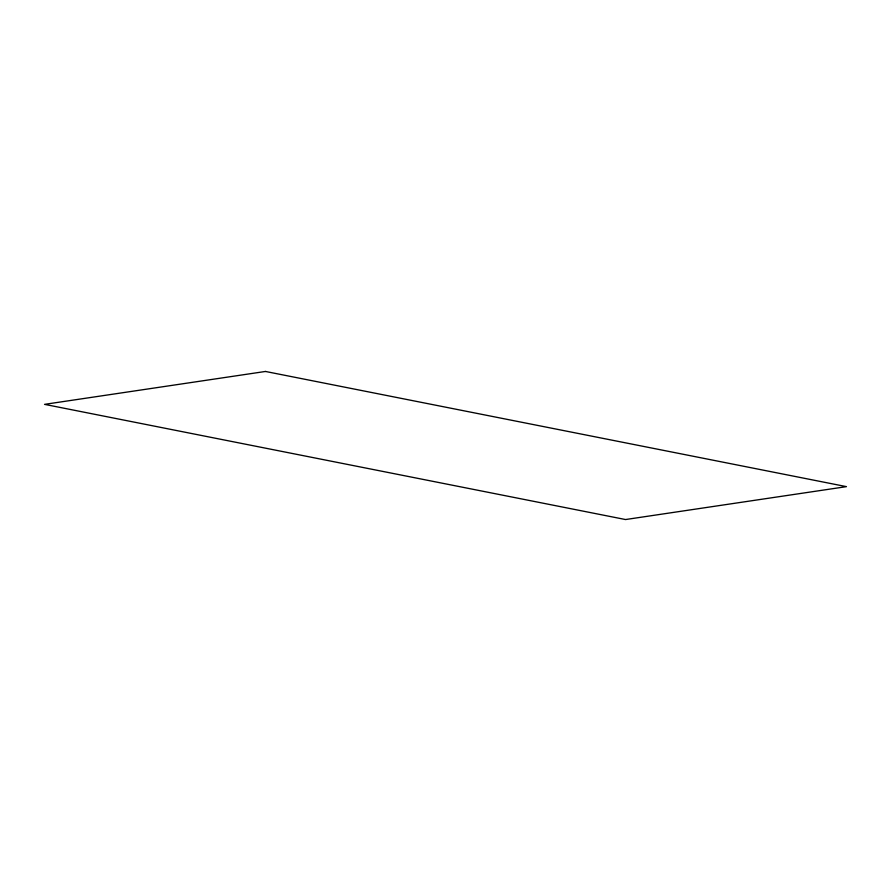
<?xml version="1.0" encoding="UTF-8"?>
<svg xmlns="http://www.w3.org/2000/svg" width="891" height="891" viewBox="0 0 891 891"><rect width="100%" height="100%" fill="white"/><g stroke="black" fill="none" stroke-linecap="round" stroke-linejoin="round"><path stroke-width="1.34" d="M265.462 371.458L44.55 404.358L625.538 519.542L846.45 486.642L265.462 371.458"/></g></svg>
